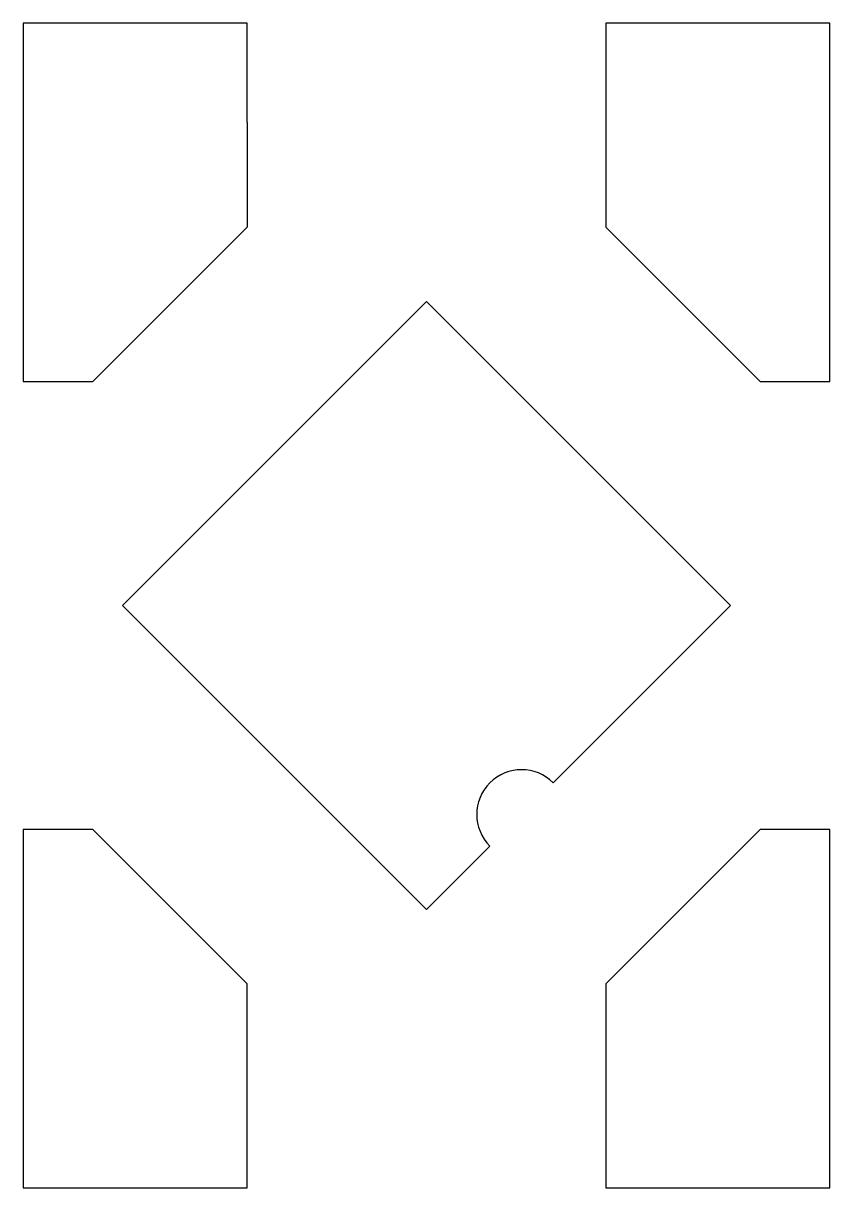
# Model space of a CAD drawing. Header units: millimetres. Extents: x -0.45 to 0.45, y -0.65 to 0.65.
import ezdxf

# ---------------------------------------------------------------- set-up
doc = ezdxf.new("R2010")
doc.units = ezdxf.units.MM
doc.layers.add('Sketch', color=7, linetype='CONTINUOUS')

msp = doc.modelspace()

# ---------------------------------------------------------------- linework, layer by layer
at = {"layer": 'Sketch'}
for p, q in [((-0.2, 0.65), (-0.45, 0.65)), ((-0.45, 0.65), (-0.45, 0.25)), ((-0.2, 0.5394), (-0.2, 0.65)), ((0.2, 0.65), (0.2, 0.4223)), ((0.45, 0.65), (0.2, 0.65)), ((0.45, 0.25), (0.45, 0.65)), ((-0.2, 0.5394), (-0.2, 0.4223)), ((-0.3723, 0.25), (-0.2, 0.4223)), ((0.2, 0.4223), (0.3723, 0.25)), ((0, 0.3394), (-0.3394, 0)), ((0.3394, 0), (0, 0.3394)), ((-0.45, 0.25), (-0.3723, 0.25)), ((0.3723, 0.25), (0.45, 0.25)), ((-0.3394, 0), (0, -0.3394)), ((0.1414, -0.198), (0.3394, 0)), ((-0.3723, -0.25), (-0.45, -0.25)), ((-0.45, -0.25), (-0.45, -0.65)), ((-0.3723, -0.25), (-0.2, -0.4223)), ((0.2, -0.4223), (0.3723, -0.25)), ((0.45, -0.25), (0.3723, -0.25)), ((0.45, -0.65), (0.45, -0.25)), ((0, -0.3394), (0.0707, -0.2687)), ((-0.2, -0.65), (-0.2, -0.4223)), ((0.2, -0.4223), (0.2, -0.65)), ((-0.45, -0.65), (-0.2, -0.65)), ((0.2, -0.65), (0.45, -0.65))]:
    msp.add_line(p, q, dxfattribs=at)
msp.add_arc((0.1061, -0.2333), 0.05, 45, -135, dxfattribs=at)

doc.saveas('drawing.dxf')
